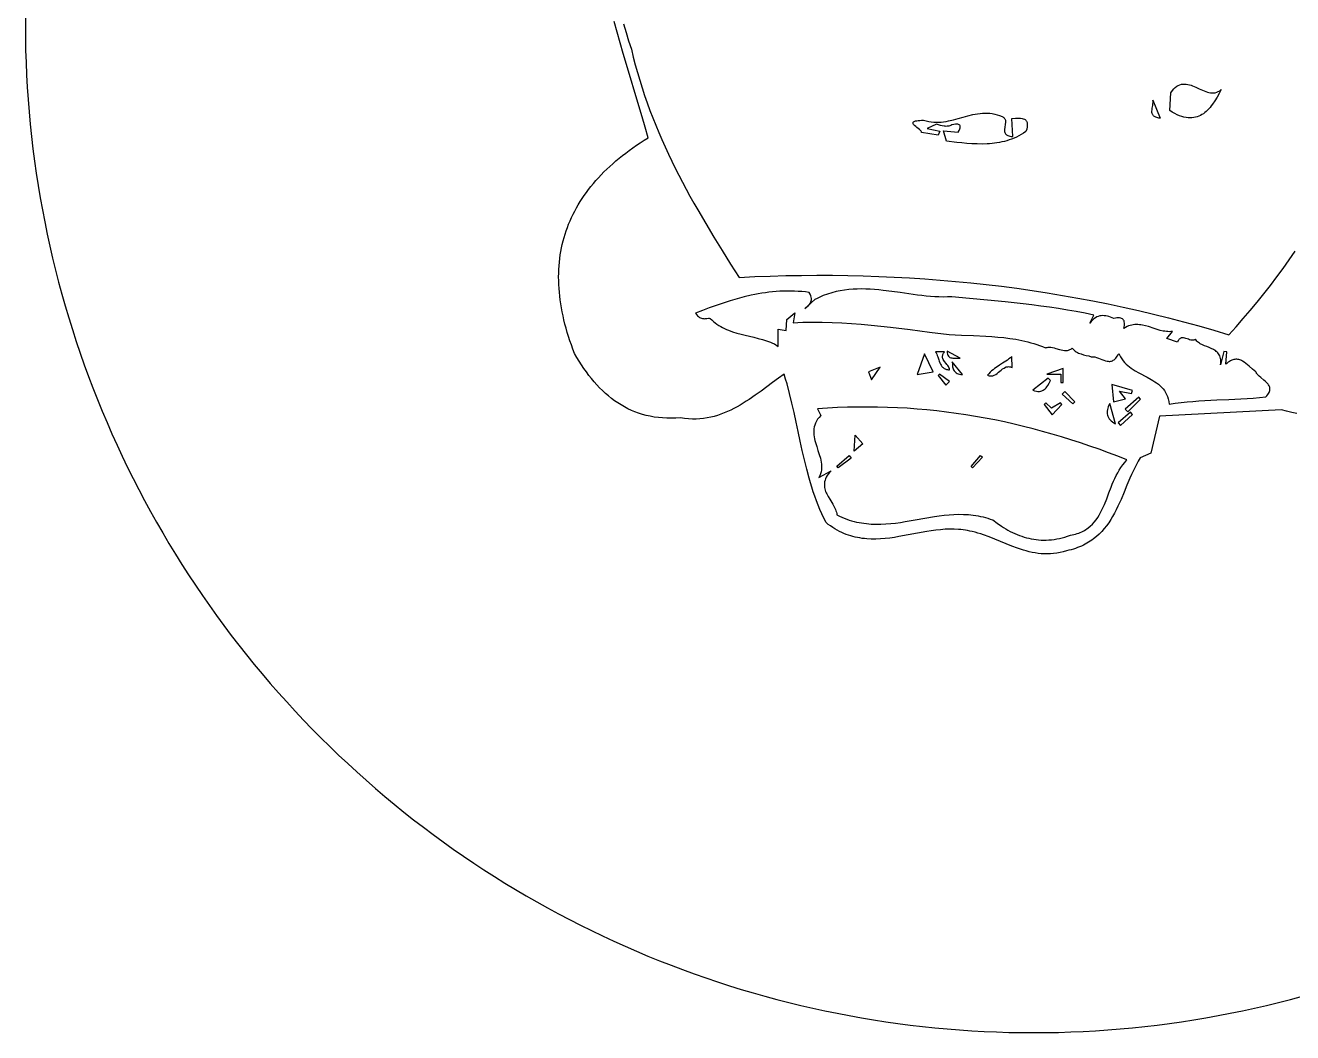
# Model space of a CAD drawing. Header units: metres. Extents: x 0 to 50, y -0.1 to 49.9.
# Drawn here: x 0 to 31.42, y -0.05 to 24.92 of the extents above; entities that cross this region are included whole.
import ezdxf

# ---------------------------------------------------------------- set-up
doc = ezdxf.new("R2010")
doc.units = ezdxf.units.M

msp = doc.modelspace()

# ---------------------------------------------------------------- linework, layer by layer
for points in [[(0.001895, 25.227916), (0, 24.920427), (0, 24.920427), (0.001895, 24.612939), (0.007577, 24.305673), (0.017038, 23.998664), (0.030271, 23.691945), (0.047271, 23.38555), (0.068029, 23.079514), (0.09254, 22.773871), (0.120796, 22.468654), (0.152791, 22.163897), (0.188519, 21.859635), (0.227971, 21.555901), (0.271142, 21.252729), (0.318024, 20.950154), (0.368611, 20.64821), (0.422896, 20.34693), (0.480873, 20.046348), (0.542534, 19.746499), (0.607873, 19.447416), (0.676884, 19.149134), (0.749558, 18.851686), (0.82589, 18.555106), (0.905872, 18.259429), (0.989498, 17.964689), (1.076762, 17.670919), (1.167656, 17.378153), (1.262173, 17.086426), (1.360307, 16.795771), (1.462052, 16.506223), (1.567399, 16.217815), (1.676343, 15.930581), (1.788877, 15.644556), (1.904994, 15.359774), (1.904994, 15.359774), (2.024575, 15.076529), (2.147566, 14.794936), (2.273948, 14.515024), (2.403702, 14.236822), (2.536808, 13.960359), (2.673248, 13.685664), (2.813002, 13.412765), (2.95605, 13.141691), (3.102374, 12.87247), (3.251953, 12.605133), (3.40477, 12.339707), (3.560805, 12.076221), (3.720037, 11.814704), (3.882449, 11.555185), (4.04802, 11.297693), (4.216732, 11.042256), (4.388566, 10.788904), (4.563501, 10.537664), (4.741519, 10.288566), (4.9226, 10.041639), (5.106726, 9.796911), (5.293876, 9.554412), (5.484032, 9.314169), (5.677174, 9.076213), (5.873284, 8.84057), (6.072341, 8.607271), (6.274327, 8.376345), (6.479221, 8.147819), (6.687006, 7.921723), (6.897662, 7.698086), (7.111169, 7.476935), (7.327508, 7.258301), (7.327508, 7.258301), (7.546429, 7.042438), (7.767864, 6.829402), (7.991787, 6.619214), (8.218166, 6.411891), (8.446975, 6.207454), (8.678184, 6.005922), (8.911764, 5.807313), (9.147686, 5.611648), (9.385923, 5.418944), (9.626444, 5.229222), (9.869221, 5.042501), (10.114226, 4.8588), (10.361429, 4.678137), (10.610801, 4.500533), (10.862315, 4.326007), (11.115941, 4.154577), (11.37165, 3.986263), (11.629413, 3.821084), (11.889202, 3.659059), (12.150988, 3.500208), (12.414742, 3.34455), (12.680436, 3.192104), (12.94804, 3.042889), (13.217526, 2.896924), (13.488864, 2.754229), (13.762027, 2.614822), (14.036985, 2.478724), (14.31371, 2.345953), (14.592172, 2.216528), (14.872343, 2.090469), (15.154195, 1.967795), (15.437697, 1.848525), (15.437697, 1.848525), (15.722559, 1.732783), (16.00866, 1.620613), (16.295968, 1.512021), (16.584448, 1.407014), (16.874066, 1.305599), (17.164788, 1.207783), (17.456581, 1.113572), (17.74941, 1.022973), (18.043241, 0.935993), (18.338041, 0.852638), (18.633776, 0.772915), (18.930411, 0.696832), (19.227913, 0.624394), (19.526248, 0.555608), (19.825382, 0.490482), (20.125281, 0.429022), (20.42591, 0.371234), (20.727237, 0.317126), (21.029227, 0.266704), (21.331846, 0.219975), (21.63506, 0.176945), (21.938836, 0.137622), (22.243139, 0.102012), (22.547935, 0.070121), (22.853191, 0.041957), (23.158873, 0.017527), (23.464946, -0.003163), (23.771377, -0.020107), (24.078132, -0.033297), (24.385177, -0.042727), (24.692477, -0.04839), (25, -0.050279), (25, -0.050279), (25.307522, -0.04839), (25.614823, -0.042727), (25.921868, -0.033297), (26.228623, -0.020107), (26.535054, -0.003163), (26.841127, 0.017527), (27.146808, 0.041957), (27.452064, 0.070121), (27.756861, 0.102012), (28.061164, 0.137622), (28.36494, 0.176945), (28.668154, 0.219975), (28.970773, 0.266704), (29.272763, 0.317126), (29.574089, 0.371234), (29.874719, 0.429022), (30.174618, 0.490482), (30.473751, 0.555608), (30.772086, 0.624394), (31.069588, 0.696832), (31.366224, 0.772915), (31.661958, 0.852638)], [(31.527855, 15.295451), (31.40013, 15.325122), (31.271837, 15.357128), (31.143023, 15.391273), (28.118206, 15.229152), (27.902603, 14.318861), (27.636974, 14.195575), (27.636974, 14.195575), (27.590503, 14.116284), (27.546341, 14.035058), (27.504187, 13.952138), (27.463746, 13.867765), (27.424717, 13.782181), (27.386805, 13.695627), (27.313133, 13.520575), (27.240348, 13.344539), (27.166063, 13.169449), (27.127613, 13.082863), (27.087895, 12.997238), (27.046609, 12.912814), (27.003459, 12.829834), (26.958145, 12.748539), (26.910371, 12.66917), (26.859837, 12.591968), (26.806247, 12.517174), (26.749301, 12.445031), (26.688702, 12.37578), (26.624151, 12.30966), (26.555351, 12.246915), (26.482004, 12.187786), (26.443532, 12.159652), (26.403812, 12.132513), (26.362805, 12.106398), (26.320476, 12.081338), (26.276786, 12.057362), (26.231698, 12.034502), (26.185176, 12.012787), (26.137181, 11.992247), (26.087677, 11.972913), (26.036626, 11.954814), (25.983992, 11.937982), (25.929736, 11.922445), (25.873822, 11.908234), (25.816212, 11.89538), (25.816212, 11.89538), (25.734109, 11.870634), (25.653069, 11.850826), (25.573044, 11.835716), (25.493985, 11.825068), (25.415842, 11.818642), (25.338567, 11.816201), (25.26211, 11.817506), (25.186423, 11.822318), (25.111457, 11.8304), (25.037163, 11.841513), (24.963491, 11.855418), (24.890394, 11.871878), (24.817821, 11.890655), (24.745724, 11.911509), (24.674054, 11.934202), (24.602762, 11.958497), (24.461116, 12.010937), (24.320395, 12.066922), (24.040158, 12.181901), (23.89986, 12.237083), (23.758919, 12.288184), (23.688085, 12.311608), (23.616944, 12.333297), (23.545446, 12.353012), (23.473543, 12.370516), (23.473543, 12.370516), (23.418277, 12.384326), (23.362879, 12.396229), (23.307351, 12.4063), (23.2517, 12.414617), (23.195929, 12.421255), (23.140042, 12.426291), (23.027941, 12.431864), (22.91543, 12.431946), (22.802547, 12.427149), (22.689324, 12.418085), (22.575799, 12.405365), (22.462005, 12.389601), (22.347979, 12.371404), (22.119366, 12.330158), (21.890244, 12.28652), (21.660891, 12.245382), (21.546217, 12.227279), (21.43159, 12.211636), (21.317047, 12.199063), (21.202622, 12.190174), (21.08835, 12.185579), (20.974267, 12.185889), (20.860407, 12.191717), (20.803572, 12.196891), (20.746806, 12.203674), (20.690114, 12.212141), (20.633499, 12.22237), (20.576967, 12.234438), (20.520521, 12.248419), (20.464166, 12.264392), (20.407907, 12.282431), (20.351748, 12.302615), (20.295692, 12.325018), (20.239746, 12.349719), (20.183912, 12.376792), (20.128196, 12.406315), (20.072601, 12.438364), (20.017133, 12.473015), (19.961795, 12.510345), (19.906593, 12.55043), (19.851529, 12.593347), (19.851529, 12.593347), (19.798484, 12.700505), (19.74834, 12.808389), (19.700941, 12.916977), (19.65613, 13.026247), (19.61375, 13.136175), (19.573642, 13.246738), (19.535651, 13.357915), (19.499618, 13.469683), (19.465388, 13.582018), (19.432802, 13.694898), (19.371934, 13.922204), (19.315758, 14.151419), (19.263017, 14.382361), (19.212453, 14.614849), (19.162809, 14.848702), (19.112827, 15.083738), (19.061249, 15.319776), (19.006819, 15.556635), (18.948279, 15.794134), (18.884371, 16.03209), (18.850011, 16.151183), (18.813838, 16.270323), (18.813838, 16.270323), (18.670501, 16.17033), (18.527575, 16.066641), (18.240627, 15.855068), (18.09544, 15.75063), (17.948336, 15.649387), (17.873882, 15.600503), (17.798731, 15.553064), (17.72281, 15.507286), (17.646045, 15.463383), (17.568364, 15.421572), (17.489694, 15.382067), (17.409962, 15.345085), (17.329097, 15.31084), (17.247024, 15.279547), (17.163671, 15.251423), (17.078965, 15.226682), (16.992834, 15.20554), (16.905205, 15.188212), (16.816005, 15.174914), (16.725161, 15.16586), (16.6326, 15.161267), (16.538251, 15.16135), (16.442039, 15.166324), (16.343892, 15.176405), (16.243738, 15.191807), (16.243738, 15.191807), (16.129218, 15.184171), (16.017198, 15.180962), (15.907636, 15.182108), (15.800492, 15.187537), (15.695725, 15.197175), (15.593295, 15.210951), (15.49316, 15.228793), (15.395279, 15.250628), (15.299612, 15.276384), (15.206117, 15.305988), (15.114755, 15.339369), (15.025483, 15.376454), (14.938262, 15.417171), (14.85305, 15.461447), (14.769807, 15.50921), (14.688491, 15.560388), (14.609062, 15.614909), (14.531479, 15.6727), (14.455702, 15.733688), (14.381688, 15.797803), (14.309398, 15.864971), (14.23879, 15.93512), (14.169824, 16.008178), (14.102459, 16.084072), (14.036654, 16.16273), (13.972368, 16.244081), (13.909561, 16.328051), (13.848191, 16.414568), (13.788217, 16.503561), (13.729599, 16.594956), (13.672297, 16.688681), (13.616268, 16.784665), (13.616268, 16.784665), (13.575763, 16.891193), (13.53746, 16.996986), (13.501358, 17.102043), (13.467457, 17.206364), (13.435755, 17.309951), (13.406253, 17.412803), (13.37895, 17.51492), (13.353845, 17.616303), (13.330937, 17.716953), (13.310226, 17.816869), (13.291712, 17.916051), (13.275394, 18.014501), (13.261271, 18.112218), (13.249342, 18.209202), (13.239608, 18.305454), (13.232067, 18.400975), (13.22672, 18.495764), (13.223564, 18.589821), (13.2226, 18.683148), (13.223828, 18.775744), (13.227246, 18.867609), (13.232853, 18.958744), (13.240651, 19.04915), (13.250637, 19.138825), (13.262812, 19.227772), (13.277174, 19.315989), (13.293723, 19.403478), (13.312459, 19.490238), (13.33338, 19.576271), (13.356487, 19.661575), (13.381779, 19.746152), (13.409255, 19.830001), (13.438914, 19.913124), (13.470757, 19.995519), (13.504782, 20.077189), (13.540989, 20.158132), (13.579376, 20.238349), (13.619945, 20.317841), (13.662694, 20.396607), (13.707622, 20.474649), (13.754729, 20.551966), (13.804015, 20.628558), (13.855478, 20.704426), (13.909118, 20.77957), (13.964935, 20.853991), (14.022928, 20.927688), (14.083096, 21.000663), (14.145439, 21.072914), (14.209957, 21.144443), (14.276648, 21.215251), (14.345512, 21.285336), (14.416548, 21.354699), (14.489757, 21.423342), (14.565137, 21.491263), (14.642687, 21.558464), (14.722408, 21.624944), (14.804298, 21.690704), (14.888358, 21.755744), (14.974585, 21.820065), (15.062981, 21.883666), (15.153544, 21.946548), (15.246273, 22.008712), (15.341168, 22.070157), (15.438229, 22.130884), (15.438229, 22.130884), (15.365069, 22.39234), (15.289869, 22.653752), (15.135245, 23.176755), (14.978139, 23.700517), (14.82233, 24.225665), (14.746094, 24.488955), (14.6716, 24.752826), (14.59932, 25.017356)], [(14.832258, 24.954925), (14.893839, 24.747308), (14.958514, 24.539284), (15.025973, 24.330891), (15.025973, 24.330891), (15.072757, 24.135702), (15.122796, 23.942147), (15.176002, 23.750181), (15.232287, 23.559759), (15.291561, 23.370836), (15.353737, 23.183367), (15.418725, 22.997308), (15.486437, 22.812614), (15.556784, 22.62924), (15.629679, 22.447141), (15.705032, 22.266273), (15.782754, 22.08659), (15.862758, 21.908047), (15.944954, 21.7306), (16.029255, 21.554205), (16.115571, 21.378815), (16.203813, 21.204387), (16.293894, 21.030875), (16.385725, 20.858235), (16.479217, 20.686422), (16.574281, 20.51539), (16.67083, 20.345096), (16.868024, 20.00654), (17.070092, 19.670395), (17.276324, 19.336302), (17.486012, 19.003903), (17.698447, 18.672838), (17.698447, 18.672838), (18.084487, 18.690859), (18.470109, 18.705145), (18.85531, 18.715665), (19.240089, 18.722391), (19.624445, 18.725292), (20.008377, 18.724338), (20.391883, 18.7195), (20.774962, 18.710748), (21.157611, 18.698053), (21.539831, 18.681384), (21.921619, 18.660712), (22.302974, 18.636007), (22.683895, 18.60724), (23.064379, 18.57438), (23.444427, 18.537399), (23.824036, 18.496266), (24.203204, 18.450951), (24.581932, 18.401425), (24.960216, 18.347658), (25.338056, 18.289621), (25.71545, 18.227283), (26.092397, 18.160616), (26.468895, 18.089588), (26.844944, 18.014171), (27.220541, 17.934335), (27.595685, 17.850049), (27.970375, 17.761285), (28.344609, 17.668013), (28.718386, 17.570202), (29.091704, 17.467824), (29.464563, 17.360848), (29.83696, 17.249244)], [(29.649172, 23.327136), (29.649172, 23.327136), (29.598241, 23.23029), (29.545826, 23.136657), (29.491422, 23.047386), (29.434521, 22.963624), (29.404977, 22.924167), (29.374618, 22.886518), (29.343383, 22.850819), (29.311206, 22.817215), (29.278027, 22.785849), (29.24378, 22.756865), (29.208403, 22.730405), (29.171832, 22.706613), (29.134005, 22.685632), (29.094857, 22.667607), (29.054326, 22.65268), (29.012349, 22.640996), (28.968861, 22.632696), (28.9238, 22.627925), (28.877103, 22.626827), (28.828706, 22.629544), (28.778545, 22.636221), (28.726559, 22.647), (28.672683, 22.662024), (28.616854, 22.681439), (28.559008, 22.705386), (28.499084, 22.734009), (28.437016, 22.767453), (28.372743, 22.805859), (28.40431, 23.250876), (28.40431, 23.250876), (28.439541, 23.302148), (28.475425, 23.345454), (28.51192, 23.381273), (28.548984, 23.410088), (28.586576, 23.43238), (28.624655, 23.44863), (28.663178, 23.45932), (28.702104, 23.46493), (28.741392, 23.465942), (28.781, 23.462837), (28.820886, 23.456097), (28.861009, 23.446202), (28.901327, 23.433635), (28.941799, 23.418876), (29.023038, 23.384709), (29.104392, 23.347552), (29.18553, 23.311253), (29.225913, 23.29463), (29.266117, 23.279665), (29.306101, 23.266841), (29.345823, 23.256637), (29.385241, 23.249537), (29.424314, 23.24602), (29.463, 23.246569), (29.501257, 23.251664), (29.539045, 23.261787), (29.576321, 23.277419), (29.613044, 23.299042), (29.649172, 23.327136)], [(27.95772, 23.069494), (28.132356, 22.618549), (28.132356, 22.618549), (28.102959, 22.622325), (28.076429, 22.627342), (28.052636, 22.633542), (28.031446, 22.640868), (28.012728, 22.649261), (27.996349, 22.658665), (27.982175, 22.669023), (27.970076, 22.680275), (27.959919, 22.692366), (27.951571, 22.705237), (27.9449, 22.718832), (27.939774, 22.733092), (27.933625, 22.763378), (27.932065, 22.795637), (27.934036, 22.829407), (27.938478, 22.864229), (27.95054, 22.93519), (27.956041, 22.970408), (27.959778, 23.004839), (27.96069, 23.03802), (27.95772, 23.069494)], [(24.481261, 22.166416), (24.46063, 22.610457), (24.46063, 22.610457), (24.551068, 22.617843), (24.594393, 22.61997), (24.635807, 22.620323), (24.674826, 22.618353), (24.710964, 22.613513), (24.743737, 22.605254), (24.772658, 22.593028), (24.785523, 22.585257), (24.797243, 22.576288), (24.807757, 22.566054), (24.817005, 22.554485), (24.824927, 22.541514), (24.831461, 22.527071), (24.836547, 22.511089), (24.840124, 22.493499), (24.842132, 22.474232), (24.84251, 22.45322), (24.841197, 22.430394), (24.838132, 22.405686), (24.826507, 22.35035), (24.807148, 22.286663), (24.807148, 22.286663), (24.748923, 22.24872), (24.690389, 22.213789), (24.631555, 22.181764), (24.57243, 22.152541), (24.513026, 22.126014), (24.453351, 22.10208), (24.393415, 22.080632), (24.333229, 22.061566), (24.272803, 22.044777), (24.212146, 22.030161), (24.151267, 22.017613), (24.090178, 22.007027), (24.028888, 21.998299), (23.967407, 21.991324), (23.905745, 21.985998), (23.843911, 21.982214), (23.719769, 21.978858), (23.59506, 21.980418), (23.469864, 21.986054), (23.344259, 21.994927), (23.218325, 22.0062), (23.092142, 22.019033), (22.839342, 22.046025), (22.765025, 22.30737), (23.131967, 22.27009), (23.131967, 22.27009), (23.151812, 22.313462), (23.168148, 22.356244), (23.17376, 22.376592), (23.177008, 22.395808), (23.177396, 22.413561), (23.174427, 22.429524), (23.167607, 22.443368), (23.156439, 22.454765), (23.140429, 22.463386), (23.119079, 22.468902), (23.091894, 22.470986), (23.05838, 22.469307), (23.018039, 22.463539), (22.970376, 22.453352), (22.970376, 22.453352), (22.946963, 22.441166), (22.92353, 22.431633), (22.900076, 22.424567), (22.8766, 22.419782), (22.8531, 22.417091), (22.829577, 22.416307), (22.806028, 22.417246), (22.782454, 22.419719), (22.735221, 22.428527), (22.68787, 22.441239), (22.59278, 22.472413), (22.359326, 22.363284), (22.670951, 22.300171), (22.634509, 22.197662), (22.215915, 22.260648), (22.215915, 22.260648), (22.220442, 22.267584), (22.221345, 22.275412), (22.21897, 22.28406), (22.21366, 22.293456), (22.195614, 22.314204), (22.169967, 22.33708), (22.10689, 22.386911), (22.074974, 22.412715), (22.046483, 22.438344), (22.024173, 22.463222), (22.016197, 22.475199), (22.0108, 22.486773), (22.008327, 22.497871), (22.009122, 22.508421), (22.01353, 22.518351), (22.021895, 22.52759), (22.034563, 22.536066), (22.051877, 22.543705), (22.074182, 22.550438), (22.101822, 22.55619), (22.135143, 22.560891), (22.174489, 22.564469), (22.220205, 22.566851), (22.272635, 22.567966), (22.272635, 22.567966), (22.335512, 22.549423), (22.398054, 22.53552), (22.460282, 22.52593), (22.522215, 22.520328), (22.583873, 22.518386), (22.645277, 22.519778), (22.706446, 22.524178), (22.767401, 22.53126), (22.828161, 22.540696), (22.888747, 22.552161), (23.009476, 22.579872), (23.129748, 22.611781), (23.249723, 22.645277), (23.369561, 22.677749), (23.489423, 22.706585), (23.549413, 22.718824), (23.609469, 22.729174), (23.669611, 22.737311), (23.729859, 22.742906), (23.790233, 22.745635), (23.850753, 22.74517), (23.91144, 22.741185), (23.972313, 22.733353), (24.033392, 22.721349), (24.094698, 22.704845), (24.15625, 22.683516), (24.218068, 22.657036), (24.218068, 22.657036), (24.238564, 22.649034), (24.255633, 22.639203), (24.269541, 22.627678), (24.280549, 22.614597), (24.288922, 22.600093), (24.294923, 22.584302), (24.298816, 22.567361), (24.300863, 22.549405), (24.300474, 22.510988), (24.295866, 22.470138), (24.282418, 22.385475), (24.277792, 22.343831), (24.277375, 22.304093), (24.279403, 22.285277), (24.283274, 22.267344), (24.289251, 22.25043), (24.297596, 22.23467), (24.308575, 22.2202), (24.322449, 22.207156), (24.339482, 22.195672), (24.359939, 22.185885), (24.384082, 22.177931), (24.412174, 22.171944), (24.444479, 22.168061), (24.481261, 22.166416)], [(29.83696, 17.249244), (29.83696, 17.249244), (30.017315, 17.449203), (30.194449, 17.650676), (30.368236, 17.853731), (30.538548, 18.058432), (30.705258, 18.264846), (30.868239, 18.473039), (31.027362, 18.683076), (31.182501, 18.895023), (31.333529, 19.108946), (31.480317, 19.324911)], [(16.616879, 17.784973), (16.616879, 17.784973), (16.642255, 17.750309), (16.66736, 17.721864), (16.692168, 17.699068), (16.716652, 17.681349), (16.740785, 17.668138), (16.76454, 17.658862), (16.78789, 17.652951), (16.810808, 17.649834), (16.833268, 17.64894), (16.855242, 17.649699), (16.897625, 17.653889), (16.937744, 17.657838), (16.956886, 17.658294), (16.975382, 17.656977), (16.975382, 17.656977), (17.016888, 17.617149), (17.059551, 17.580018), (17.103311, 17.545444), (17.148108, 17.513286), (17.19388, 17.483404), (17.240568, 17.455656), (17.28811, 17.429902), (17.336448, 17.406002), (17.385519, 17.383814), (17.435264, 17.363199), (17.536534, 17.326121), (17.639773, 17.293643), (17.744497, 17.26464), (17.850224, 17.237986), (17.95647, 17.212556), (18.062751, 17.187225), (18.168583, 17.160866), (18.273483, 17.132355), (18.376968, 17.100566), (18.478554, 17.064374), (18.528483, 17.044275), (18.577757, 17.022653), (18.668625, 16.9611), (18.668625, 17.386024), (18.860279, 17.359559), (18.877876, 17.630423), (19.076897, 17.794942), (19.035492, 17.54882), (19.035492, 17.54882), (19.156058, 17.554924), (19.276649, 17.559427), (19.517908, 17.563876), (19.759269, 17.562662), (20.000733, 17.556275), (20.242301, 17.545208), (20.483973, 17.529955), (20.725751, 17.511008), (20.967635, 17.488858), (21.209625, 17.463999), (21.451724, 17.436924), (21.936247, 17.378093), (22.421211, 17.316306), (22.906621, 17.255504), (22.906621, 17.255504), (23.057198, 17.246913), (23.208001, 17.240006), (23.509921, 17.22843), (23.811643, 17.215153), (23.962201, 17.206119), (24.112433, 17.194551), (24.262248, 17.179746), (24.411553, 17.161001), (24.560257, 17.137613), (24.708268, 17.108879), (24.781985, 17.092288), (24.855493, 17.074097), (24.928783, 17.054217), (25.001841, 17.032562), (25.074658, 17.009044), (25.14722, 16.983574), (25.219517, 16.956064), (25.291537, 16.926427), (25.291537, 16.926427), (25.313459, 16.932884), (25.335355, 16.937473), (25.357221, 16.940337), (25.379053, 16.941622), (25.422595, 16.940025), (25.465946, 16.933835), (25.509071, 16.9242), (25.551936, 16.912274), (25.636742, 16.886147), (25.678614, 16.874249), (25.720085, 16.864662), (25.76112, 16.858538), (25.801683, 16.857026), (25.821777, 16.85836), (25.841741, 16.861279), (25.861569, 16.865927), (25.881257, 16.872447), (25.900801, 16.880984), (25.920197, 16.891681), (25.939439, 16.904682), (25.958525, 16.920132), (25.958525, 16.920132), (25.980882, 16.892476), (26.004909, 16.868117), (26.030447, 16.846753), (26.057339, 16.828087), (26.085425, 16.81182), (26.114549, 16.797651), (26.144552, 16.785282), (26.175276, 16.774414), (26.238256, 16.755983), (26.302224, 16.739965), (26.365915, 16.723966), (26.428066, 16.705594), (26.428066, 16.705594), (26.449461, 16.706887), (26.471049, 16.706208), (26.492809, 16.70376), (26.514722, 16.699749), (26.558928, 16.687861), (26.603506, 16.672186), (26.693148, 16.636044), (26.737895, 16.618862), (26.78238, 16.604462), (26.826446, 16.594489), (26.848272, 16.591674), (26.869933, 16.590582), (26.89141, 16.591418), (26.912683, 16.594386), (26.933733, 16.599693), (26.954538, 16.607543), (26.97508, 16.618142), (26.995339, 16.631695), (27.015294, 16.648408), (27.034927, 16.668485), (27.054216, 16.692133), (27.073144, 16.719556), (27.091688, 16.750959), (27.10983, 16.786548), (27.127764, 16.752982), (27.127764, 16.752982), (27.154042, 16.70021), (27.183753, 16.651151), (27.216632, 16.605528), (27.252414, 16.563064), (27.290837, 16.523482), (27.331635, 16.486504), (27.374545, 16.451853), (27.419303, 16.419251), (27.465644, 16.38842), (27.513306, 16.359085), (27.611531, 16.303787), (27.812201, 16.198916), (27.91042, 16.144906), (27.958076, 16.116535), (28.004412, 16.086885), (28.049163, 16.055678), (28.092065, 16.022636), (28.132855, 15.987481), (28.171267, 15.949937), (28.207039, 15.909727), (28.239905, 15.866571), (28.269603, 15.820194), (28.295867, 15.770318), (28.318434, 15.716665), (28.33704, 15.658957), (28.351421, 15.596919), (28.361312, 15.530271), (28.361312, 15.530271), (28.508105, 15.552156), (28.654879, 15.570648), (28.801717, 15.586171), (28.948699, 15.599144), (29.095906, 15.60999), (29.243419, 15.619131), (29.539688, 15.633983), (29.838155, 15.647075), (30.139466, 15.661781), (30.291392, 15.670793), (30.444271, 15.681474), (30.598187, 15.694244), (30.753218, 15.709527), (30.753218, 15.709527), (30.779915, 15.738329), (30.802343, 15.765897), (30.820708, 15.792295), (30.835215, 15.817586), (30.846069, 15.841833), (30.853477, 15.865098), (30.857642, 15.887445), (30.858771, 15.908937), (30.857069, 15.929637), (30.852742, 15.949607), (30.845994, 15.968912), (30.837031, 15.987613), (30.826058, 16.005774), (30.813281, 16.023459), (30.783136, 16.057648), (30.748239, 16.090685), (30.710231, 16.123074), (30.631458, 16.187924), (30.593978, 16.221394), (30.55996, 16.256232), (30.544763, 16.274322), (30.531047, 16.292943), (30.519017, 16.312158), (30.508881, 16.33203), (30.508881, 16.33203), (30.466844, 16.362253), (30.425561, 16.395761), (30.344093, 16.467694), (30.303328, 16.50365), (30.262158, 16.537951), (30.220291, 16.569363), (30.177439, 16.596652), (30.155552, 16.608364), (30.133311, 16.618582), (30.110678, 16.627151), (30.087617, 16.633918), (30.064093, 16.638728), (30.040069, 16.641426), (30.015509, 16.641859), (29.990376, 16.639872), (29.964635, 16.63531), (29.938249, 16.628019), (29.911182, 16.617845), (29.883398, 16.604633), (29.85486, 16.58823), (29.825533, 16.56848), (29.795379, 16.545229), (29.764364, 16.518324), (29.786662, 16.824761), (29.712181, 16.835135), (29.63495, 16.503276), (29.63495, 16.503276), (29.639153, 16.548299), (29.640017, 16.589874), (29.637723, 16.628183), (29.632454, 16.663407), (29.62439, 16.695731), (29.613714, 16.725335), (29.600607, 16.752402), (29.585251, 16.777116), (29.567828, 16.799658), (29.54852, 16.82021), (29.527507, 16.838955), (29.504973, 16.856075), (29.481099, 16.871753), (29.456066, 16.886172), (29.403251, 16.911958), (29.347983, 16.934894), (29.291715, 16.956438), (29.235902, 16.97805), (29.181996, 17.001188), (29.131452, 17.027312), (29.107896, 17.041949), (29.085724, 17.05788), (29.065121, 17.075287), (29.046266, 17.094353), (29.029342, 17.115259), (29.014531, 17.138189), (29.014531, 17.138189), (29.000552, 17.129784), (28.986349, 17.123479), (28.971941, 17.119106), (28.957351, 17.116491), (28.927711, 17.115857), (28.8976, 17.120209), (28.867189, 17.128182), (28.836652, 17.138408), (28.775882, 17.16015), (28.745995, 17.168932), (28.716668, 17.174499), (28.688074, 17.175484), (28.674105, 17.173831), (28.660384, 17.17052), (28.646932, 17.16538), (28.633771, 17.15824), (28.620922, 17.148929), (28.608406, 17.137277), (28.596246, 17.123111), (28.584462, 17.106263), (28.573076, 17.08656), (28.56211, 17.063832), (28.300514, 17.156221), (28.441361, 17.331795), (28.441361, 17.331795), (28.403238, 17.328006), (28.365276, 17.326676), (28.327461, 17.3276), (28.289781, 17.330571), (28.252224, 17.335383), (28.214778, 17.34183), (28.140165, 17.358807), (28.065845, 17.379852), (27.991716, 17.40332), (27.843635, 17.450927), (27.769484, 17.471771), (27.695125, 17.488446), (27.657837, 17.494704), (27.62046, 17.499302), (27.582981, 17.502034), (27.545389, 17.502693), (27.507669, 17.501073), (27.469811, 17.49697), (27.431802, 17.490176), (27.393628, 17.480485), (27.355278, 17.467692), (27.316739, 17.451591), (27.277999, 17.431976), (27.239046, 17.40864), (27.239046, 17.40864), (27.246282, 17.445496), (27.250871, 17.479962), (27.252721, 17.511933), (27.25174, 17.541305), (27.247837, 17.567973), (27.240919, 17.591832), (27.230896, 17.612777), (27.217676, 17.630704), (27.201167, 17.645508), (27.181278, 17.657085), (27.157916, 17.665329), (27.130991, 17.670136), (27.100411, 17.671401), (27.066084, 17.66902), (27.027918, 17.662887), (26.985823, 17.652899), (26.985823, 17.652899), (26.945899, 17.670157), (26.906216, 17.68557), (26.866803, 17.698832), (26.827689, 17.709634), (26.788904, 17.717668), (26.750476, 17.722628), (26.712437, 17.724206), (26.674814, 17.722093), (26.637637, 17.715983), (26.600935, 17.705567), (26.564739, 17.690539), (26.529077, 17.67059), (26.493979, 17.645414), (26.459473, 17.614702), (26.425591, 17.578146), (26.39236, 17.53544), (26.495113, 17.736361), (26.495113, 17.736361), (26.275544, 17.781403), (26.055867, 17.823161), (25.836087, 17.861863), (25.616205, 17.897737), (25.396224, 17.931012), (25.176147, 17.961915), (24.955976, 17.990676), (24.735714, 18.017522), (24.515363, 18.042682), (24.294925, 18.066385), (23.853802, 18.110329), (23.412364, 18.151181), (22.970631, 18.190768), (22.970631, 18.190768), (22.864606, 18.186413), (22.758458, 18.185513), (22.652199, 18.187736), (22.545839, 18.192754), (22.439393, 18.200235), (22.33287, 18.209849), (22.226284, 18.221265), (22.119647, 18.234154), (21.906265, 18.263026), (21.692821, 18.293822), (21.47941, 18.323898), (21.266129, 18.350612), (21.159567, 18.361881), (21.053074, 18.371319), (20.94666, 18.378594), (20.840339, 18.383377), (20.734123, 18.385336), (20.628023, 18.384141), (20.522051, 18.379463), (20.416219, 18.37097), (20.31054, 18.358332), (20.205025, 18.341219), (20.099686, 18.3193), (19.994536, 18.292245), (19.889586, 18.259724), (19.784848, 18.221405), (19.680335, 18.176959), (19.628166, 18.152335), (19.576057, 18.126056), (19.326801, 17.90039), (19.326801, 17.90039), (19.366369, 17.933254), (19.405518, 17.966396), (19.423842, 17.983785), (19.44075, 18.002098), (19.455803, 18.021621), (19.468566, 18.042638), (19.4786, 18.065434), (19.485468, 18.090295), (19.488733, 18.117505), (19.487958, 18.147349), (19.482705, 18.180112), (19.472537, 18.216079), (19.457016, 18.255534), (19.435706, 18.298763), (19.435706, 18.298763), (19.343014, 18.310446), (19.250724, 18.319668), (19.158826, 18.326494), (19.06731, 18.330994), (18.976165, 18.333234), (18.88538, 18.333281), (18.794944, 18.331203), (18.704848, 18.327066), (18.615081, 18.320938), (18.525632, 18.312886), (18.43649, 18.302978), (18.347645, 18.291279), (18.259087, 18.277858), (18.170805, 18.262783), (18.082788, 18.246119), (17.995026, 18.227934), (17.820224, 18.18727), (17.646315, 18.14133), (17.473214, 18.09065), (17.300837, 18.035768), (17.129099, 17.977222), (16.957917, 17.915549), (16.787205, 17.851287), (16.616879, 17.784973)], [(22.296775, 16.776603), (22.110542, 16.265291), (22.510362, 16.330842), (22.296775, 16.776603)], [(22.563356, 16.826979), (22.563356, 16.826979), (22.582017, 16.799703), (22.597784, 16.76931), (22.611368, 16.736454), (22.623484, 16.70179), (22.646161, 16.62965), (22.658147, 16.593482), (22.671516, 16.558121), (22.68698, 16.524219), (22.705253, 16.492431), (22.727047, 16.463411), (22.739487, 16.450144), (22.753074, 16.437813), (22.767899, 16.426501), (22.784049, 16.416289), (22.801614, 16.40726), (22.820683, 16.399495), (22.841345, 16.393075), (22.863689, 16.388083), (22.887805, 16.384599), (22.913781, 16.382707), (22.913781, 16.382707), (22.912648, 16.397448), (22.909996, 16.411748), (22.900676, 16.439184), (22.886898, 16.465325), (22.869742, 16.490484), (22.850286, 16.514975), (22.829609, 16.539108), (22.788902, 16.587554), (22.771031, 16.612491), (22.756251, 16.63832), (22.745642, 16.665354), (22.742239, 16.679421), (22.740283, 16.693906), (22.739908, 16.708848), (22.741251, 16.724286), (22.744445, 16.74026), (22.749625, 16.756809), (22.756926, 16.773971), (22.766484, 16.791786), (22.778432, 16.810292), (22.792905, 16.829529), (22.563356, 16.826979)], [(22.85417, 16.843896), (22.85417, 16.843896), (22.857299, 16.803637), (22.864324, 16.770022), (22.874893, 16.742459), (22.888654, 16.720358), (22.905255, 16.703128), (22.924345, 16.690179), (22.945572, 16.68092), (22.968584, 16.674761), (22.993029, 16.671111), (23.018555, 16.669379), (23.071444, 16.669307), (23.124437, 16.669821), (23.150093, 16.668821), (23.174719, 16.666195), (22.85417, 16.843896)], [(24.456386, 16.712105), (24.456386, 16.712105), (24.422027, 16.680619), (24.386056, 16.651026), (24.348722, 16.622988), (24.310271, 16.596165), (24.231009, 16.544811), (24.150247, 16.494255), (24.069963, 16.441788), (24.030618, 16.413991), (23.992134, 16.3847), (23.954759, 16.353577), (23.918739, 16.320282), (23.884322, 16.284478), (23.851755, 16.245824), (23.851755, 16.245824), (23.875761, 16.237391), (23.898902, 16.231845), (23.921234, 16.228989), (23.942813, 16.228628), (23.963695, 16.230567), (23.983935, 16.23461), (24.003588, 16.240561), (24.022712, 16.248225), (24.05959, 16.267909), (24.095016, 16.292098), (24.129434, 16.319226), (24.16329, 16.34773), (24.19703, 16.376044), (24.231099, 16.402605), (24.265943, 16.425846), (24.302008, 16.444205), (24.320638, 16.451064), (24.33974, 16.456116), (24.35937, 16.459165), (24.379583, 16.460015), (24.400436, 16.458471), (24.421984, 16.454337), (24.444283, 16.447417), (24.467388, 16.437517), (24.456386, 16.712105)], [(21.191752, 16.446676), (20.903068, 16.33424), (20.977951, 16.134328), (21.191752, 16.446676)], [(22.980978, 16.580405), (22.980978, 16.580405), (22.983643, 16.517272), (22.986792, 16.487187), (22.991411, 16.4583), (22.997693, 16.430769), (23.005834, 16.40475), (23.016027, 16.380401), (23.028467, 16.35788), (23.043348, 16.337344), (23.060864, 16.31895), (23.08121, 16.302855), (23.104579, 16.289218), (23.131166, 16.278196), (23.161165, 16.269945), (23.19477, 16.264624), (23.232176, 16.262389), (22.980978, 16.580405)], [(25.329936, 16.275347), (25.672051, 16.275347), (25.672051, 16.063331), (25.734862, 16.063331), (25.734862, 16.413933), (25.329936, 16.275347)], [(22.635664, 16.236629), (22.824409, 15.999512), (22.916939, 16.093212), (22.667988, 16.269848), (22.635664, 16.236629)], [(25.363375, 16.173282), (24.977927, 15.8779), (24.977927, 15.8779), (25.024135, 15.86066), (25.066782, 15.8497), (25.106096, 15.844593), (25.142304, 15.844916), (25.175632, 15.85024), (25.206309, 15.860141), (25.23456, 15.874194), (25.260614, 15.891971), (25.284697, 15.913048), (25.307036, 15.936998), (25.327859, 15.963396), (25.347393, 15.991816), (25.383502, 16.053019), (25.41718, 16.117201), (25.363375, 16.173282)], [(25.707626, 15.77739), (25.974433, 15.540982), (26.021092, 15.590233), (25.768746, 15.843527), (25.707626, 15.77739)], [(26.939746, 16.01727), (26.981839, 15.587929), (27.280565, 15.663555), (27.127382, 15.852853), (27.428044, 15.794551), (27.448156, 15.870854), (26.939746, 16.01727)], [(19.639492, 15.413288), (19.720976, 15.249068), (19.720976, 15.249068), (19.67829, 15.202117), (19.642367, 15.154941), (19.612796, 15.107555), (19.589167, 15.059974), (19.571071, 15.012212), (19.558097, 14.964286), (19.549834, 14.91621), (19.545874, 14.867999), (19.545805, 14.819668), (19.549219, 14.771233), (19.555704, 14.722708), (19.564851, 14.674108), (19.57625, 14.62545), (19.589491, 14.576747), (19.619857, 14.479268), (19.652669, 14.381794), (19.684647, 14.284444), (19.71251, 14.187339), (19.723873, 14.138916), (19.732978, 14.0906), (19.739413, 14.042405), (19.74277, 13.994348), (19.742638, 13.946442), (19.738606, 13.898703), (19.730266, 13.851145), (19.717206, 13.803785), (19.699017, 13.756637), (19.675289, 13.709717), (19.976391, 13.878236), (19.976391, 13.878236), (19.939025, 13.836983), (19.906989, 13.796663), (19.88002, 13.757228), (19.857856, 13.71863), (19.840234, 13.680823), (19.826893, 13.643757), (19.817569, 13.607387), (19.812, 13.571663), (19.809924, 13.536539), (19.811078, 13.501967), (19.8152, 13.467899), (19.822028, 13.434289), (19.831299, 13.401087), (19.842751, 13.368247), (19.856121, 13.335722), (19.871147, 13.303463), (19.905117, 13.239554), (19.942562, 13.17614), (20.019478, 13.049276), (20.054751, 12.985064), (20.070673, 12.952597), (20.085102, 12.919825), (20.097775, 12.886701), (20.10843, 12.853178), (20.116805, 12.819208), (20.122638, 12.784743), (20.122638, 12.784743), (20.183522, 12.754701), (20.244374, 12.727089), (20.305196, 12.70183), (20.365988, 12.678851), (20.42675, 12.658078), (20.487483, 12.639436), (20.548189, 12.622851), (20.608867, 12.608248), (20.669519, 12.595552), (20.730145, 12.584691), (20.790746, 12.575588), (20.851322, 12.56817), (20.911875, 12.562362), (20.972406, 12.55809), (21.0934, 12.553856), (21.214312, 12.554872), (21.335146, 12.560544), (21.455909, 12.570275), (21.576607, 12.58347), (21.697245, 12.599536), (21.817829, 12.617875), (22.058858, 12.658994), (22.29974, 12.702065), (22.540523, 12.742327), (22.660891, 12.759917), (22.781252, 12.775018), (22.901611, 12.787035), (23.021973, 12.795374), (23.142346, 12.799439), (23.262734, 12.798635), (23.383143, 12.792366), (23.443357, 12.786996), (23.503579, 12.780037), (23.563809, 12.771414), (23.624048, 12.761053), (23.684296, 12.748879), (23.744555, 12.734818), (23.804826, 12.718796), (23.865108, 12.700738), (23.925402, 12.68057), (23.98571, 12.658217), (23.98571, 12.658217), (24.09148, 12.578694), (24.198806, 12.504948), (24.253077, 12.470354), (24.307768, 12.43734), (24.362888, 12.40595), (24.418447, 12.37623), (24.474455, 12.348224), (24.530923, 12.321978), (24.587859, 12.297536), (24.645275, 12.274944), (24.703179, 12.254247), (24.761583, 12.23549), (24.820496, 12.218718), (24.879928, 12.203975), (24.93989, 12.191308), (25.00039, 12.18076), (25.06144, 12.172378), (25.123049, 12.166205), (25.185227, 12.162288), (25.247984, 12.160671), (25.311331, 12.161399), (25.375276, 12.164518), (25.439831, 12.170071), (25.505005, 12.178106), (25.570809, 12.188665), (25.637251, 12.201795), (25.704343, 12.217541), (25.772094, 12.235947), (25.840514, 12.257059), (25.909614, 12.280921), (25.909614, 12.280921), (25.954375, 12.289252), (25.997518, 12.298907), (26.039086, 12.309853), (26.079123, 12.322058), (26.117672, 12.335491), (26.154776, 12.350118), (26.190478, 12.365908), (26.224821, 12.38283), (26.25785, 12.40085), (26.289606, 12.419937), (26.320133, 12.440059), (26.349475, 12.461184), (26.404774, 12.506313), (26.45585, 12.555069), (26.503048, 12.607195), (26.546714, 12.662435), (26.587193, 12.720531), (26.624832, 12.781229), (26.659976, 12.84427), (26.692971, 12.9094), (26.724163, 12.976361), (26.753897, 13.044897), (26.810377, 13.185669), (26.865178, 13.329664), (26.921066, 13.474831), (26.950281, 13.547213), (26.980806, 13.619118), (27.012986, 13.690291), (27.047167, 13.760475), (27.083694, 13.829413), (27.122913, 13.896849), (27.16517, 13.962527), (27.210812, 14.02619), (27.260183, 14.087582), (27.31363, 14.146446), (27.31363, 14.146446), (27.08372, 14.237414), (26.853211, 14.325415), (26.622097, 14.410412), (26.390375, 14.492371), (26.158042, 14.571258), (25.925092, 14.647039), (25.691524, 14.719678), (25.457331, 14.78914), (25.222511, 14.855392), (24.98706, 14.918398), (24.750973, 14.978124), (24.514247, 15.034536), (24.276878, 15.087597), (24.038862, 15.137275), (23.800195, 15.183534), (23.560874, 15.22634), (23.320893, 15.265657), (23.08025, 15.301452), (22.838941, 15.333689), (22.596961, 15.362334), (22.354307, 15.387353), (22.110975, 15.40871), (21.86696, 15.426372), (21.62226, 15.440302), (21.376869, 15.450468), (21.130785, 15.456833), (20.884004, 15.459364), (20.63652, 15.458026), (20.388331, 15.452784), (20.139433, 15.443603), (19.889821, 15.430449), (19.639492, 15.413288)], [(25.257169, 15.52388), (25.457042, 15.269347), (25.702363, 15.524621), (25.668986, 15.559955), (25.439097, 15.427686), (25.303683, 15.563199), (25.257169, 15.52388)], [(26.887758, 15.543636), (26.887758, 15.543636), (26.867378, 15.504792), (26.850696, 15.466871), (26.83776, 15.429886), (26.828616, 15.39385), (26.823311, 15.358775), (26.82189, 15.324673), (26.824401, 15.291559), (26.830889, 15.259443), (26.841403, 15.22834), (26.855987, 15.198261), (26.874689, 15.169219), (26.897555, 15.141227), (26.924632, 15.114298), (26.955966, 15.088444), (26.991604, 15.063678), (27.031592, 15.040012), (26.887758, 15.543636)], [(27.330833, 15.337657), (27.644888, 15.655681), (27.603345, 15.700525), (27.26642, 15.409667), (27.330833, 15.337657)], [(27.404411, 15.331635), (27.097371, 15.068812), (27.154483, 15.00329), (27.452438, 15.275763), (27.404411, 15.331635)], [(20.577262, 14.761391), (20.766066, 14.54553), (20.547116, 14.364536), (20.577262, 14.761391)], [(20.478418, 14.192169), (20.15662, 13.948223), (20.122493, 13.990933), (20.429439, 14.253863), (20.478418, 14.192169)], [(23.727792, 14.216059), (23.485192, 13.95345), (23.453099, 13.981605), (23.678633, 14.257571), (23.727792, 14.216059)]]:
    msp.add_lwpolyline(points)

doc.saveas('drawing.dxf')
